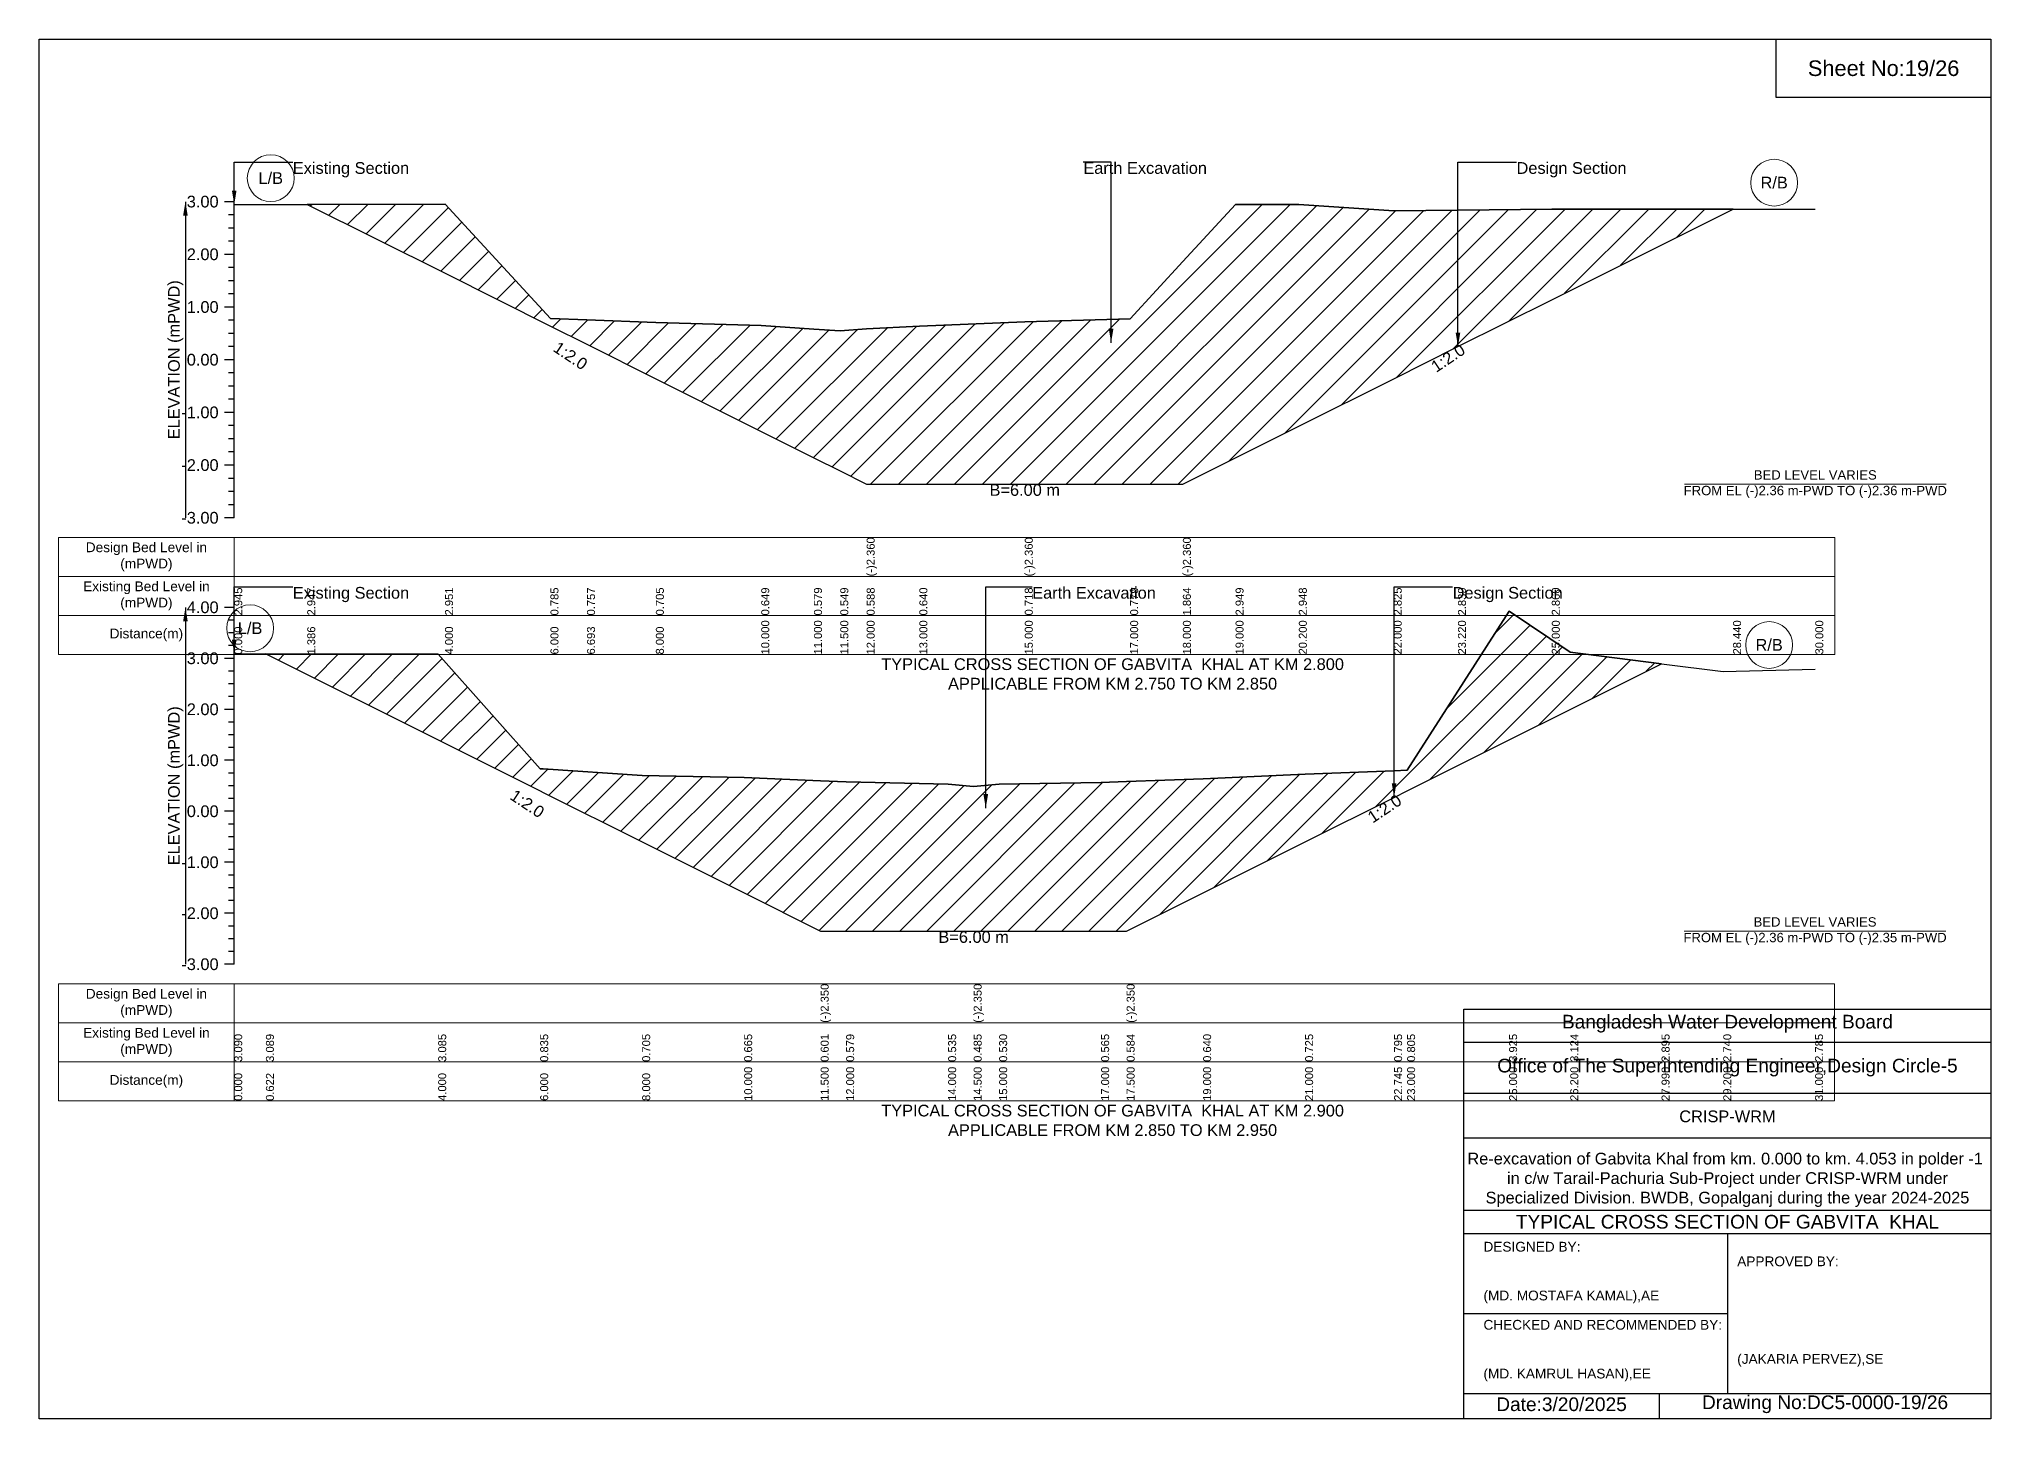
# Model space of a CAD drawing. Header units: feet. Extents: x 91000 to 358000, y -5687 to 0.
# Drawn here: x 280000 to 288000, y -5656 to 0 of the extents above; entities that cross this region are included whole.
import ezdxf

# ---------------------------------------------------------------- set-up
doc = ezdxf.new("R2010")
doc.units = ezdxf.units.FT
doc.header["$LTSCALE"] = 7
doc.header["$MEASUREMENT"] = 0
for name, color, linetype, lineweight in [('Cross section Data Border', 7, 'Continuous', 9), ('Cross Section Labels', 7, 'Continuous', 9), ('Existing_Bed_Level for Xsection', 7, 'Continuous', 25)]:
    doc.layers.add(name, color=color, linetype=linetype, lineweight=lineweight)
doc.styles.get("Standard").update_dxf_attribs({"font": 'arial.ttf'})
doc.dimstyles.get("Standard").update_dxf_attribs({"dimtxt": 0.18, "dimasz": 0.18, "dimexe": 0.18, "dimexo": 0.0625, "dimgap": 0.09, "dimtad": 0, "dimtih": 1, "dimtoh": 1, "dimdec": 4, "dimzin": 0, "dimdsep": 46, "dimtxsty": 'Standard', "dimcen": 0.09, "dimadec": 0, "dimazin": 0, "dimtfac": 1, "dimtdec": 4, "dimtofl": 0, "dimtmove": 0, "dimatfit": 3, "dimfxl": 1, "dimtolj": 1, "dimtzin": 0, "dimarcsym": 0})

msp = doc.modelspace()

# ---------------------------------------------------------------- hatches: boundary and pattern name
at = {"layer": 'Existing_Bed_Level for Xsection'}
h = msp.add_hatch(dxfattribs=at)
h.set_pattern_fill('ANSI31', color=256, scale=648, style=0)
h.paths.add_polyline_path([(281099.3, -678), (281664, -960.3), (282096, -1176.3), (282245.7, -1251.2), (282528, -1392.3), (282960, -1608.3), (283176, -1716.3), (283284, -1770.3), (283392, -1824.3), (283608, -1824.3), (284040, -1824.3), (284472, -1824.3), (284688, -1824.3), (284904, -1716.3), (285163.2, -1586.7), (285552, -1392.3), (285815.5, -1260.6), (286200, -1068.3), (286943, -696.8), (286200, -696.8), (285815.5, -701.3), (285552, -704.4), (285163.2, -677.8), (284904, -677.6), (284688, -912), (284472, -1146.3), (284040, -1159.5), (283608, -1176.3), (283392, -1187.6), (283284, -1196), (283176, -1189.5), (282960, -1174.4), (282528, -1162.3), (282245.7, -1151), (282096, -1145), (281664, -677.2)])
h = msp.add_hatch(dxfattribs=at)
h.set_pattern_fill('ANSI31', color=256, scale=627, style=0)
h.paths.add_polyline_path([(280929.9, -2519.7), (281636, -2872.8), (282054, -3081.8), (282066.7, -3088.1), (282472, -3290.8), (282890, -3499.8), (283203.5, -3656.5), (283308, -3656.5), (283726, -3656.5), (283830.5, -3656.5), (283935, -3656.5), (284353, -3656.5), (284457.5, -3656.5), (284771, -3499.8), (285189, -3290.8), (285553.7, -3108.4), (285607, -3081.8), (286025, -2872.8), (286275.8, -2747.4), (286649.9, -2560.3), (286275.8, -2512.4), (286025, -2345), (285607, -2997.1), (285553.7, -2999.3), (285189, -3013.8), (284771, -3031.6), (284457.5, -3043.4), (284353, -3047.3), (283935, -3054.6), (283830.5, -3064), (283726, -3053.6), (283308, -3044.4), (283203.5, -3039.9), (282890, -3026.4), (282472, -3018), (282066.7, -2991.7), (282054, -2990.8), (281636, -2520.6)])

# ---------------------------------------------------------------- linework, layer by layer
for points in [[(280000, 0), (288000, 0), (288000, -5656), (280000, -5656)], [(287120, 0), (288000, 0), (288000, -240), (287120, -240)]]:
    msp.add_lwpolyline(points, close=True)
for points in [[(285840, -5656), (285840, -3976), (288000, -3976)], [(285840, -4112), (288000, -4112)], [(285840, -4320), (288000, -4320)], [(285840, -4504), (288000, -4504)], [(285840, -4800), (288000, -4800)], [(285840, -4896), (288000, -4896)], [(286920, -4896), (286920, -5552)], [(285840, -5224), (286920, -5224)], [(285840, -5552), (288000, -5552)], [(286640, -5552), (286640, -5656)]]:
    msp.add_lwpolyline(points)
at = {"layer": 'Cross section Data Border'}
for points in [[(280080, -2042.6), (287360, -2042.6), (287360, -2522.6), (280080, -2522.6)], [(280080, -3872.4), (287359, -3872.4), (287359, -4352.4), (280080, -4352.4)]]:
    msp.add_lwpolyline(points, close=True, dxfattribs=at)
for points in [[(280800, -2042.6), (280800, -2522.6)], [(280080, -2202.6), (287360, -2202.6)], [(280080, -2362.6), (287360, -2362.6)], [(280800, -3872.4), (280800, -4352.4)], [(280080, -4032.4), (287359, -4032.4)], [(280080, -4192.4), (287359, -4192.4)]]:
    msp.add_lwpolyline(points, dxfattribs=at)
at = {"layer": 'Cross Section Labels'}
for points in [[(286744.2, -1824.3), (287815.8, -1824.3)], [(286743.2, -3656.5), (287814.8, -3656.5)]]:
    msp.add_lwpolyline(points, dxfattribs=at)
for centre in [(280949.7, -570.2), (287111.5, -588.8), (280865, -2415.1), (287090.9, -2483.5)]:
    msp.add_circle(centre, 96, dxfattribs=at)
at = {"layer": 'Existing_Bed_Level for Xsection'}
for points in [[(280800, -666.6), (280760, -666.6)], [(280800, -1962.6), (280800, -1746.6), (280800, -1530.6), (280800, -1314.6), (280800, -1098.6), (280800, -882.6), (280800, -666.6)], [(280800, -678.5), (281099.3, -678), (281664, -677.2), (282096, -1145), (282245.7, -1151), (282528, -1162.3), (282960, -1174.4), (283176, -1189.5), (283284, -1196), (283392, -1187.6), (283392, -1187.6), (283608, -1176.3), (284040, -1159.5), (284040, -1159.5), (284472, -1146.3), (284688, -912), (284688, -912), (284904, -677.6), (285163.2, -677.8), (285552, -704.4), (285815.5, -701.3), (286200, -696.8), (286943, -696.8), (287280, -696.8)], [(280800, -720.6), (280776, -720.6)], [(280800, -774.6), (280776, -774.6)], [(280800, -828.6), (280776, -828.6)], [(280800, -882.6), (280760, -882.6)], [(280800, -936.6), (280776, -936.6)], [(280800, -990.6), (280776, -990.6)], [(280800, -1098.6), (280760, -1098.6)], [(280800, -1044.6), (280776, -1044.6)], [(280800, -1152.6), (280776, -1152.6)], [(280800, -1206.6), (280776, -1206.6)], [(280800, -1260.6), (280776, -1260.6)], [(280800, -1314.6), (280760, -1314.6)], [(280800, -1368.6), (280776, -1368.6)], [(280800, -1422.6), (280776, -1422.6)], [(280800, -1476.6), (280776, -1476.6)], [(280800, -1530.6), (280760, -1530.6)], [(280800, -1584.6), (280776, -1584.6)], [(280800, -1638.6), (280776, -1638.6)], [(280800, -1746.6), (280760, -1746.6)], [(280800, -1692.6), (280776, -1692.6)], [(280800, -1800.6), (280776, -1800.6)], [(280800, -1854.6), (280776, -1854.6)], [(280800, -1908.6), (280776, -1908.6)], [(280800, -1962.6), (280760, -1962.6)], [(280800, -2329.4), (280760, -2329.4)], [(280800, -2381.6), (280776, -2381.6)], [(280800, -3792.4), (280800, -3583.4), (280800, -3374.4), (280800, -3165.4), (280800, -2956.4), (280800, -2747.4), (280800, -2538.4), (280800, -2329.4)], [(280800, -2519.6), (280929.9, -2519.7), (281636, -2520.6), (282054, -2990.8), (282066.7, -2991.7), (282472, -3018), (282890, -3026.4), (283203.5, -3039.9), (283203.5, -3039.9), (283308, -3044.4), (283726, -3053.6), (283830.5, -3064), (283830.5, -3064), (283935, -3054.6), (284353, -3047.3), (284457.5, -3043.4), (284457.5, -3043.4), (284771, -3031.6), (285189, -3013.8), (285553.7, -2999.3), (285607, -2997.1), (286025, -2345), (286275.8, -2512.4), (286649.9, -2560.3), (286902.8, -2592.7), (287279, -2583.3)], [(280800, -2433.9), (280776, -2433.9)], [(280800, -2538.4), (280760, -2538.4)], [(280800, -2486.1), (280776, -2486.1)], [(280800, -2590.6), (280776, -2590.6)], [(280800, -2642.9), (280776, -2642.9)], [(280800, -2695.1), (280776, -2695.1)], [(280800, -2747.4), (280760, -2747.4)], [(280800, -2799.6), (280776, -2799.6)], [(280800, -2851.9), (280776, -2851.9)], [(280800, -2956.4), (280760, -2956.4)], [(280800, -2904.1), (280776, -2904.1)], [(280800, -3008.6), (280776, -3008.6)], [(280800, -3060.9), (280776, -3060.9)], [(280800, -3113.1), (280776, -3113.1)], [(280800, -3165.4), (280760, -3165.4)], [(280800, -3217.6), (280776, -3217.6)], [(280800, -3269.9), (280776, -3269.9)], [(280800, -3322.1), (280776, -3322.1)], [(280800, -3374.4), (280760, -3374.4)], [(280800, -3426.6), (280776, -3426.6)], [(280800, -3478.9), (280776, -3478.9)], [(280800, -3583.4), (280760, -3583.4)], [(280800, -3531.1), (280776, -3531.1)], [(280800, -3635.6), (280776, -3635.6)], [(280800, -3687.9), (280776, -3687.9)], [(280800, -3740.1), (280776, -3740.1)], [(280800, -3792.4), (280760, -3792.4)]]:
    msp.add_lwpolyline(points, dxfattribs=at)
for points in [[(281099.3, -678), (281099.3, -678), (281664, -960.3), (282096, -1176.3), (282245.7, -1251.2), (282528, -1392.3), (282960, -1608.3), (283176, -1716.3), (283284, -1770.3), (283392, -1824.3), (283392, -1824.3), (283608, -1824.3), (284040, -1824.3), (284040, -1824.3), (284472, -1824.3), (284688, -1824.3), (284688, -1824.3), (284904, -1716.3), (285163.2, -1586.7), (285552, -1392.3), (285815.5, -1260.6), (286200, -1068.3), (286943, -696.8), (286943, -696.8), (286943, -696.8), (286200, -696.8), (285815.5, -701.3), (285552, -704.4), (285163.2, -677.8), (284904, -677.6), (284688, -912), (284688, -912), (284472, -1146.3), (284040, -1159.5), (284040, -1159.5), (283608, -1176.3), (283392, -1187.6), (283392, -1187.6), (283284, -1196), (283176, -1189.5), (282960, -1174.4), (282528, -1162.3), (282245.7, -1151), (282096, -1145), (281664, -677.2), (281099.3, -678)], [(280929.9, -2519.7), (280929.9, -2519.7), (281636, -2872.8), (282054, -3081.8), (282066.7, -3088.1), (282472, -3290.8), (282890, -3499.8), (283203.5, -3656.5), (283203.5, -3656.5), (283308, -3656.5), (283726, -3656.5), (283830.5, -3656.5), (283830.5, -3656.5), (283935, -3656.5), (284353, -3656.5), (284457.5, -3656.5), (284457.5, -3656.5), (284771, -3499.8), (285189, -3290.8), (285553.7, -3108.4), (285607, -3081.8), (286025, -2872.8), (286275.8, -2747.4), (286649.9, -2560.3), (286649.9, -2560.3), (286649.9, -2560.3), (286275.8, -2512.4), (286025, -2345), (285607, -2997.1), (285553.7, -2999.3), (285189, -3013.8), (284771, -3031.6), (284457.5, -3043.4), (284457.5, -3043.4), (284353, -3047.3), (283935, -3054.6), (283830.5, -3064), (283830.5, -3064), (283726, -3053.6), (283308, -3044.4), (283203.5, -3039.9), (283203.5, -3039.9), (282890, -3026.4), (282472, -3018), (282066.7, -2991.7), (282054, -2990.8), (281636, -2520.6), (280929.9, -2519.7)]]:
    msp.add_lwpolyline(points, close=True, dxfattribs=at)

# ---------------------------------------------------------------- texts
at = {"attachment_point": 5}
for s, insert, char_height in [('Sheet No:19/26', (287560, -120), 64), ('Bangladesh Water Development Board', (286920, -4036), 56), ('Office of The Superintending Engineer,Design Circle-5', (286920, -4216), 56)]:
    msp.add_mtext(s, dxfattribs=dict(at, insert=insert, char_height=char_height))
for s, insert, char_height, width, attachment_point in [('CRISP-WRM', (286920, -4416), 48, 2240, 5), ('Re-excavation of Gabvita Khal from km. 0.000 to km. 4.053 in polder -1  in c/w Tarail-Pachuria Sub-Project under CRISP-WRM under Specialized Division. BWDB, Gopalganj during the year 2024-2025', (286920, -4676), 48, 2160, 5), ('TYPICAL CROSS SECTION OF GABVITA  KHAL', (286920, -4848), 56, 2240, 5), ('DESIGNED BY:^J^J^J(MD. MOSTAFA KAMAL),AE', (285920, -5056), 40, 1120, 4), ('APPROVED BY:^J^J^J^J^J^J(JAKARIA PERVEZ),SE', (286960, -5216), 40, 1120, 4), ('CHECKED AND RECOMMENDED BY:^J^J^J(MD. KAMRUL HASAN),EE', (285920, -5376), 40, 1120, 4), ('Date:3/20/2025 ', (286240, -5596), 56, 1120, 5), ('Drawing No:DC5-0000-19/26', (287320, -5596), 56, 1760, 5)]:
    msp.add_mtext(s, dxfattribs=dict(insert=insert, char_height=char_height, width=width, attachment_point=attachment_point))
at = {"layer": 'Cross section Data Border', "char_height": 40, "width": 640, "attachment_point": 5}
for s, insert in [('Design Bed Level in (mPWD)', (280440, -2122.6)), ('Existing Bed Level in (mPWD)', (280440, -2282.6)), ('Distance(m)', (280440, -2442.6)), ('Design Bed Level in (mPWD)', (280440, -3952.4)), ('Existing Bed Level in (mPWD)', (280440, -4112.4)), ('Distance(m)', (280440, -4272.4))]:
    msp.add_mtext(s, dxfattribs=dict(at, insert=insert))
at = {"layer": 'Cross Section Labels'}
for s, insert, char_height, attachment_point in [('L/B', (280949.7, -570.2), 48, 5), ('Existing Section', (281040, -504.6), 48, 1), ('Earth Excavation', (284280, -504.6), 48, 1), ('Design Section', (286055.5, -504.6), 48, 1), ('R/B', (287111.5, -588.8), 48, 5), ('B=6.00 m', (284040, -1824.3), 48, 2), ('BED LEVEL VARIES ^JFROM EL (-)2.36 m-PWD TO (-)2.36 m-PWD', (287280, -1824.3), 38.4, 5), ('Existing Section', (281040, -2245.8), 48, 1), ('Earth Excavation', (284070.5, -2245.8), 48, 1), ('Design Section', (285793.7, -2245.8), 48, 1), ('L/B', (280865, -2415.1), 48, 5), ('R/B', (287090.9, -2483.5), 48, 5), ('TYPICAL CROSS SECTION OF GABVITA  KHAL AT KM 2.800^JAPPLICABLE FROM KM 2.750 TO KM 2.850', (284400, -2602.6), 48, 5), ('BED LEVEL VARIES ^JFROM EL (-)2.36 m-PWD TO (-)2.35 m-PWD', (287279, -3656.5), 38.4, 5), ('B=6.00 m', (283830.5, -3656.5), 48, 2), ('TYPICAL CROSS SECTION OF GABVITA  KHAL AT KM 2.900^JAPPLICABLE FROM KM 2.850 TO KM 2.950', (284400, -4432.4), 48, 5)]:
    msp.add_mtext(s, dxfattribs=dict(at, insert=insert, char_height=char_height, attachment_point=attachment_point))
at = {"layer": 'Cross Section Labels', "char_height": 48, "attachment_point": 2}
for insert, rotation in [((282191.7, -1278.2), 326.30993), ((285761.5, -1287.6), 33.69007), ((282014.5, -3114.2), 326.30993), ((285501.4, -3134.5), 33.69007)]:
    msp.add_mtext('1:2.0', dxfattribs=dict(at, insert=insert, rotation=rotation))
at = {"layer": 'Existing_Bed_Level for Xsection', "char_height": 48, "attachment_point": 6}
for s, insert in [('3.00', (280736, -666.6)), ('2.00', (280736, -882.6)), ('1.00', (280736, -1098.6)), ('0.00', (280736, -1314.6)), ('-1.00', (280736, -1530.6)), ('-2.00', (280736, -1746.6)), ('-3.00', (280736, -1962.6)), ('4.00', (280736, -2329.4)), ('3.00', (280736, -2538.4)), ('2.00', (280736, -2747.4)), ('1.00', (280736, -2956.4)), ('0.00', (280736, -3165.4)), ('-1.00', (280736, -3374.4)), ('-2.00', (280736, -3583.4)), ('-3.00', (280736, -3792.4))]:
    msp.add_mtext(s, dxfattribs=dict(at, insert=insert))
at = {"layer": 'Existing_Bed_Level for Xsection', "rotation": 90}
for s, insert, char_height, attachment_point in [('ELEVATION (mPWD)', (280560, -1314.6), 48, 5), ('(-)2.360', (283392, -2202.6), 32.8, 1), ('(-)2.360', (284040, -2202.6), 32.8, 1), ('(-)2.360', (284688, -2202.6), 32.8, 1), ('2.945', (280800, -2362.6), 32.8, 1), ('2.947', (281099.3, -2362.6), 32.8, 1), ('2.951', (281664, -2362.6), 32.8, 1), ('0.785', (282096, -2362.6), 32.8, 1), ('0.757', (282245.7, -2362.6), 32.8, 1), ('0.705', (282528, -2362.6), 32.8, 1), ('0.649', (282960, -2362.6), 32.8, 1), ('0.579', (283176, -2362.6), 32.8, 1), ('0.549', (283284, -2362.6), 32.8, 1), ('0.588', (283392, -2362.6), 32.8, 1), ('0.640', (283608, -2362.6), 32.8, 1), ('0.718', (284040, -2362.6), 32.8, 1), ('0.779', (284472, -2362.6), 32.8, 1), ('1.864', (284688, -2362.6), 32.8, 1), ('2.949', (284904, -2362.6), 32.8, 1), ('2.948', (285163.2, -2362.6), 32.8, 1), ('2.825', (285552, -2362.6), 32.8, 1), ('2.839', (285815.5, -2362.6), 32.8, 1), ('2.860', (286200, -2362.6), 32.8, 1), ('10.000', (282960, -2522.6), 32.8, 1), ('11.000', (283176, -2522.6), 32.8, 1), ('11.500', (283284, -2522.6), 32.8, 1), ('12.000', (283392, -2522.6), 32.8, 1), ('13.000', (283608, -2522.6), 32.8, 1), ('15.000', (284040, -2522.6), 32.8, 1), ('17.000', (284472, -2522.6), 32.8, 1), ('18.000', (284688, -2522.6), 32.8, 1), ('19.000', (284904, -2522.6), 32.8, 1), ('20.200', (285163.2, -2522.6), 32.8, 1), ('22.000', (285552, -2522.6), 32.8, 1), ('23.220', (285815.5, -2522.6), 32.8, 1), ('25.000', (286200, -2522.6), 32.8, 1), ('28.440', (286943, -2522.6), 32.8, 1), ('30.000', (287280, -2522.6), 32.8, 1), ('0.000', (280800, -2522.6), 32.8, 1), ('1.386', (281099.3, -2522.6), 32.8, 1), ('4.000', (281664, -2522.6), 32.8, 1), ('6.000', (282096, -2522.6), 32.8, 1), ('6.693', (282245.7, -2522.6), 32.8, 1), ('8.000', (282528, -2522.6), 32.8, 1), ('ELEVATION (mPWD)', (280560, -3060.9), 48, 5), ('(-)2.350', (283203.5, -4032.4), 32.8, 1), ('(-)2.350', (283830.5, -4032.4), 32.8, 1), ('(-)2.350', (284457.5, -4032.4), 32.8, 1), ('3.090', (280800, -4192.4), 32.8, 1), ('3.089', (280929.9, -4192.4), 32.8, 1), ('3.085', (281636, -4192.4), 32.8, 1), ('0.835', (282054, -4192.4), 32.8, 1), ('0.705', (282472, -4192.4), 32.8, 1), ('0.665', (282890, -4192.4), 32.8, 1), ('0.601', (283203.5, -4192.4), 32.8, 1), ('0.579', (283308, -4192.4), 32.8, 1), ('0.535', (283726, -4192.4), 32.8, 1), ('0.485', (283830.5, -4192.4), 32.8, 1), ('0.530', (283935, -4192.4), 32.8, 1), ('0.565', (284353, -4192.4), 32.8, 1), ('0.584', (284457.5, -4192.4), 32.8, 1), ('0.640', (284771, -4192.4), 32.8, 1), ('0.725', (285189, -4192.4), 32.8, 1), ('0.795', (285553.7, -4192.4), 32.8, 1), ('0.805', (285607, -4192.4), 32.8, 1), ('3.925', (286025, -4192.4), 32.8, 1), ('3.124', (286275.8, -4192.4), 32.8, 1), ('2.895', (286649.9, -4192.4), 32.8, 1), ('2.740', (286902.8, -4192.4), 32.8, 1), ('2.785', (287279, -4192.4), 32.8, 1), ('0.000', (280800, -4352.4), 32.8, 1), ('4.000', (281636, -4352.4), 32.8, 1), ('6.000', (282054, -4352.4), 32.8, 1), ('8.000', (282472, -4352.4), 32.8, 1), ('10.000', (282890, -4352.4), 32.8, 1), ('11.500', (283203.5, -4352.4), 32.8, 1), ('12.000', (283308, -4352.4), 32.8, 1), ('14.000', (283726, -4352.4), 32.8, 1), ('14.500', (283830.5, -4352.4), 32.8, 1), ('15.000', (283935, -4352.4), 32.8, 1), ('17.000', (284353, -4352.4), 32.8, 1), ('17.500', (284457.5, -4352.4), 32.8, 1), ('19.000', (284771, -4352.4), 32.8, 1), ('21.000', (285189, -4352.4), 32.8, 1), ('22.745', (285553.7, -4352.4), 32.8, 1), ('23.000', (285607, -4352.4), 32.8, 1), ('25.000', (286025, -4352.4), 32.8, 1), ('26.200', (286275.8, -4352.4), 32.8, 1), ('27.990', (286649.9, -4352.4), 32.8, 1), ('29.200', (286902.8, -4352.4), 32.8, 1), ('31.000', (287279, -4352.4), 32.8, 1), ('0.622', (280929.9, -4352.4), 32.8, 1)]:
    msp.add_mtext(s, dxfattribs=dict(at, insert=insert, char_height=char_height, attachment_point=attachment_point))

# ---------------------------------------------------------------- leaders
at = {"layer": 'Cross Section Labels', "annotation_type": 0, "has_hookline": 1, "hookline_direction": 0}
for points, text_width in [([(280800, -678.5), (280800, -504.6), (281039.9, -504.6)], 467.2), ([(284393.9, -1244.8), (284393.9, -504.6), (284279.9, -504.6)], 497), ([(285815.5, -1260.6), (285815.5, -504.6), (286055.4, -504.6)], 441.2), ([(280800, -2519.6), (280800, -2245.8), (281039.9, -2245.8)], 467.2), ([(283880.1, -3152.7), (283880.1, -2245.8), (284070.4, -2245.8)], 497), ([(285553.7, -3108.4), (285553.7, -2245.8), (285793.6, -2245.8)], 441.2)]:
    msp.add_leader(points, dimstyle='Standard', override={"dimasz": 57.6}, dxfattribs=dict(at, text_width=text_width))
at = {"layer": 'Existing_Bed_Level for Xsection'}
for points in [[(280600, -666.6), (280600, -1962.6)], [(280600, -2329.4), (280600, -3792.4)]]:
    msp.add_leader(points, dimstyle='Standard', override={"dimasz": 57.6}, dxfattribs=at)

doc.saveas('drawing.dxf')
